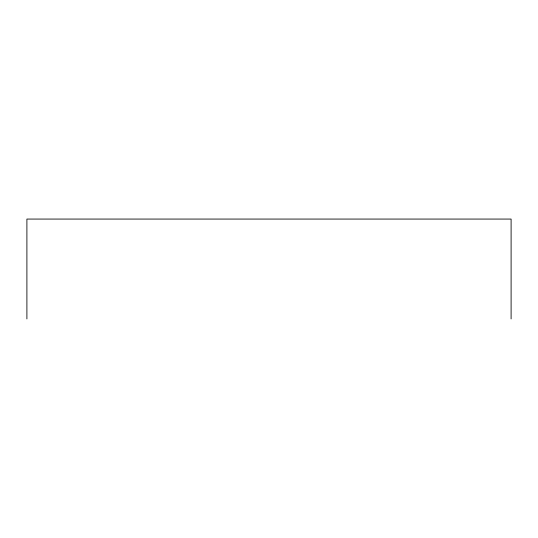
<?xml version="1.0" encoding="UTF-8"?>
<svg xmlns="http://www.w3.org/2000/svg" width="538" height="538" viewBox="0 0 538 538"><rect width="100%" height="100%" fill="white"/><g stroke="black" fill="none" stroke-linecap="round" stroke-linejoin="round"><path stroke-width="0.81" d="M511.1 318.933L511.1 219.067L26.9 219.067L26.9 318.933"/></g></svg>
